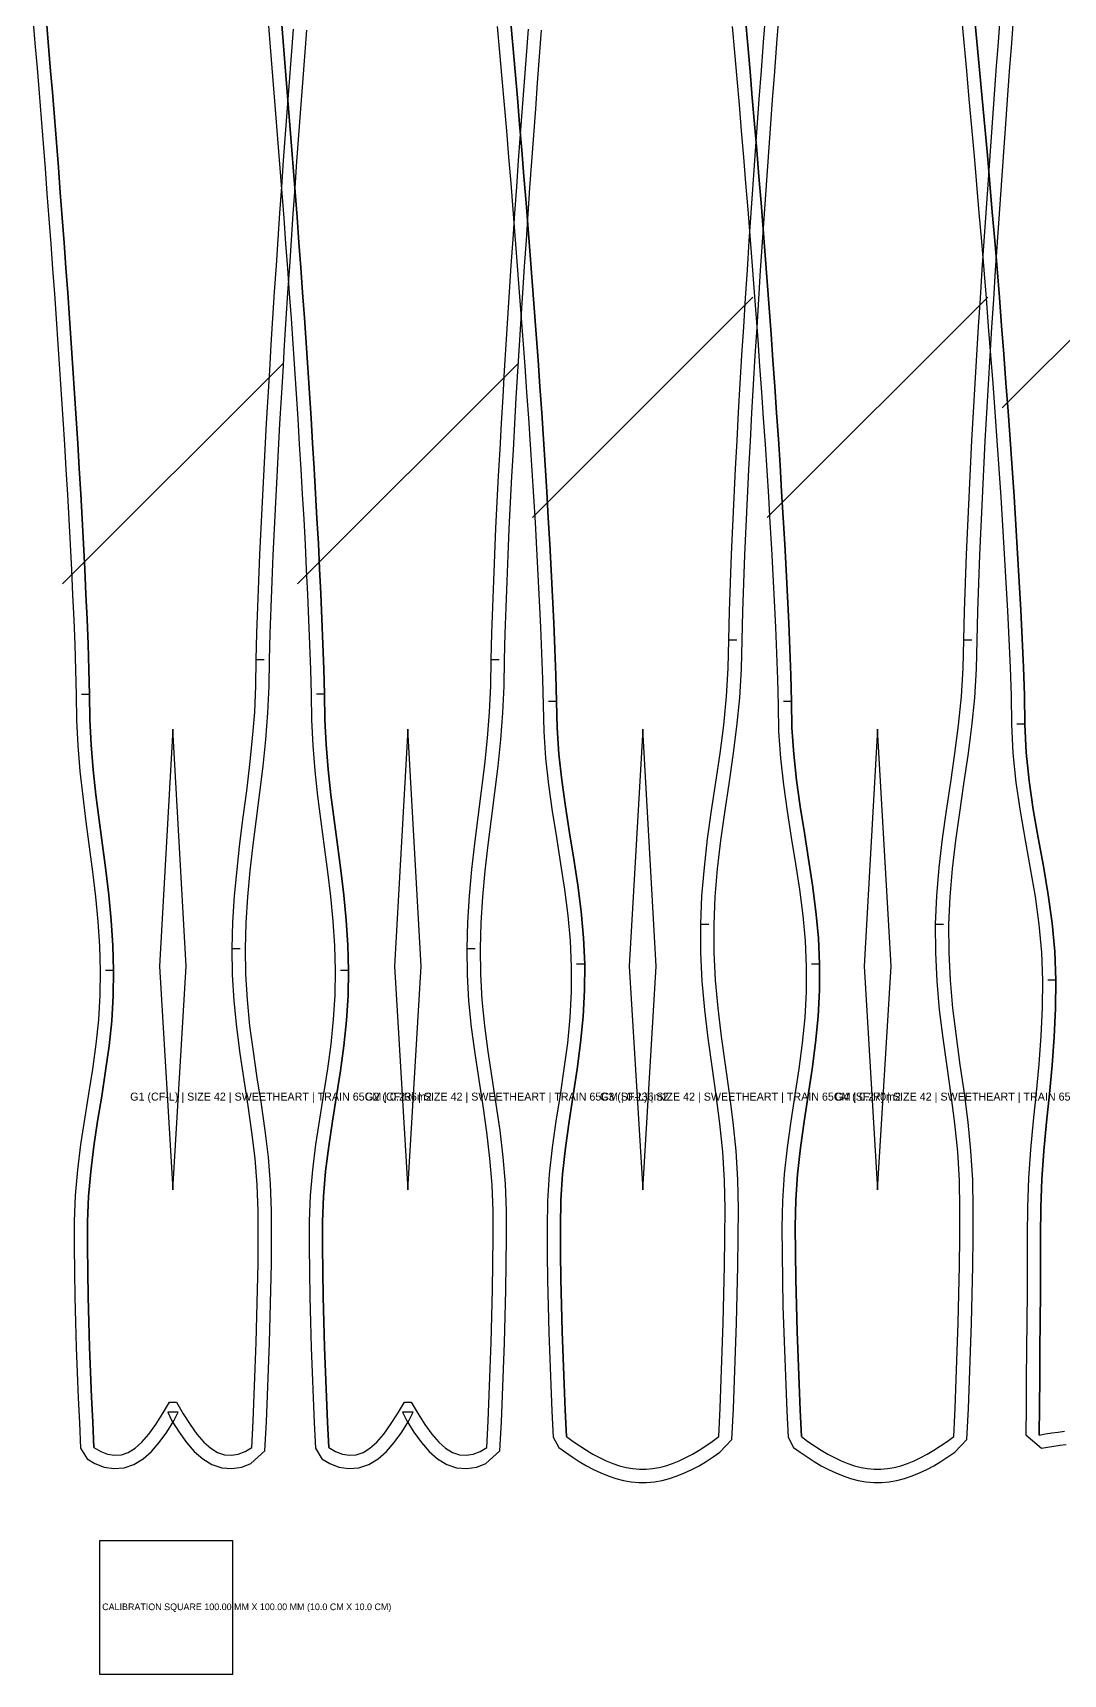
# Model space of a CAD drawing. Header units: millimetres. Extents: x -48 to 1545, y 40 to 2296.
# Drawn here: x -10 to 762, y 40 to 1271 of the extents above; entities that cross this region are included whole.
import ezdxf

# ---------------------------------------------------------------- set-up
doc = ezdxf.new("R2010")
doc.units = ezdxf.units.MM
for name, color, linetype in [('1_BOUNDARY', 7, 'Continuous'), ('2_SEW', 3, 'Continuous'), ('3_SEAM_EDGE', 5, 'Continuous'), ('4_INTERNAL_DART', 6, 'Continuous'), ('6_TEXT', 2, 'Continuous'), ('7_GRAINLINE', 1, 'Continuous'), ('8_NOTCH', 4, 'Continuous'), ('CALIBRATION_100MM', 1, 'Continuous')]:
    doc.layers.add(name, color=color, linetype=linetype)

msp = doc.modelspace()

# ---------------------------------------------------------------- linework, layer by layer
at = {"layer": '1_BOUNDARY'}
for points in [[(-9.949, 1281.634), (-8.378, 1262.829), (-6.827, 1244.024), (-5.294, 1225.219), (-3.782, 1206.414), (-2.291, 1187.61), (-0.821, 1168.806), (0.627, 1150.003), (2.052, 1131.2), (3.453, 1112.397), (4.83, 1093.595), (6.182, 1074.793), (7.507, 1055.992), (8.804, 1037.192), (10.072, 1018.393), (11.31, 999.593), (12.516, 980.796), (13.687, 962), (14.823, 943.203), (15.918, 924.41), (16.972, 905.618), (17.98, 886.828), (18.936, 868.042), (19.835, 849.26), (20.667, 830.484), (21.418, 811.717), (22.062, 792.976), (22.536, 774.257), (22.823, 755.322), (23.766, 736.171), (25.341, 717.06), (27.416, 698.026), (29.821, 679.084), (32.36, 660.246), (34.829, 641.511), (37.034, 622.874), (38.804, 604.323), (40.002, 585.837), (40.538, 567.407), (40.314, 549.042), (39.19, 530.685), (37.263, 512.246), (34.709, 493.688), (31.767, 474.989), (28.719, 456.141), (25.862, 437.144), (23.483, 418.016), (21.823, 398.783), (21.055, 379.538), (21.051, 360.474), (21.236, 341.57), (21.568, 322.68), (22.037, 303.796), (22.627, 284.922), (23.317, 266.059), (24.088, 247.208), (24.912, 228.371), (25.762, 209.549), (30.643, 201.404), (30.643, 201.404), (36.51, 197.955), (43.402, 195.319), (50.759, 194.112), (58.407, 194.709), (65.839, 197.242), (72.693, 201.465), (78.966, 207.053), (84.819, 213.789), (90.401, 221.501), (95.812, 230.003), (98.925, 236.423), (91.075, 236.423), (94.188, 230.003), (99.599, 221.501), (105.181, 213.789), (111.034, 207.053), (117.307, 201.465), (124.161, 197.242), (131.593, 194.709), (139.241, 194.112), (146.598, 195.319), (153.49, 197.955), (163.917, 207.449), (165.089, 229.266), (165.913, 248.976), (166.683, 268.699), (167.374, 288.435), (167.963, 308.181), (168.432, 327.936), (168.764, 347.698), (168.949, 367.473), (168.945, 387.399), (168.179, 407.5), (166.522, 427.59), (164.146, 447.58), (161.292, 467.443), (158.244, 487.165), (155.3, 506.742), (152.743, 526.186), (150.813, 545.516), (149.687, 564.768), (149.462, 584.027), (149.999, 603.348), (151.199, 622.723), (152.971, 642.16), (155.177, 661.68), (157.648, 681.292), (160.187, 701.005), (162.59, 720.814), (164.663, 740.714), (166.236, 760.687), (167.177, 780.698), (167.464, 800.502), (167.938, 820.1), (168.583, 839.719), (169.334, 859.361), (170.166, 879.014), (171.065, 898.673), (172.022, 918.335), (173.029, 938), (174.083, 957.667), (175.179, 977.337), (176.315, 997.008), (177.486, 1016.68), (178.692, 1036.353), (179.93, 1056.026), (181.198, 1075.702), (182.495, 1095.377), (183.82, 1115.053), (185.172, 1134.73), (186.549, 1154.407), (187.95, 1174.085), (189.375, 1193.763), (190.824, 1213.442), (192.294, 1233.121), (193.785, 1252.8), (195.297, 1272.479)], [(166.051, 1281.966), (167.622, 1263.155), (169.173, 1244.344), (170.706, 1225.533), (172.218, 1206.723), (173.709, 1187.913), (175.179, 1169.104), (176.627, 1150.294), (178.052, 1131.486), (179.453, 1112.676), (180.83, 1093.868), (182.182, 1075.061), (183.507, 1056.255), (184.804, 1037.449), (186.072, 1018.643), (187.31, 999.839), (188.516, 981.035), (189.687, 962.233), (190.823, 943.431), (191.918, 924.631), (192.972, 905.833), (193.98, 887.038), (194.936, 868.246), (195.835, 849.458), (196.667, 830.676), (197.418, 811.904), (198.062, 793.157), (198.536, 774.431), (198.823, 755.491), (199.766, 736.334), (201.34, 717.217), (203.416, 698.177), (205.821, 679.231), (208.36, 660.386), (210.829, 641.646), (213.034, 623.003), (214.804, 604.445), (216.002, 585.953), (216.538, 567.517), (216.314, 549.147), (215.19, 530.784), (213.263, 512.339), (210.709, 493.775), (207.767, 475.071), (204.719, 456.216), (201.862, 437.214), (199.483, 418.08), (197.823, 398.841), (197.055, 379.59), (197.051, 360.521), (197.236, 341.611), (197.568, 322.715), (198.037, 303.826), (198.627, 284.945), (199.317, 266.076), (200.088, 247.219), (200.912, 228.377), (201.762, 209.549), (206.643, 201.404), (206.643, 201.404), (212.51, 197.955), (219.402, 195.319), (226.759, 194.112), (234.407, 194.709), (241.839, 197.242), (248.693, 201.465), (254.966, 207.053), (260.819, 213.789), (266.401, 221.501), (271.812, 230.003), (274.925, 236.423), (267.075, 236.423), (270.188, 230.003), (275.599, 221.501), (281.181, 213.789), (287.034, 207.053), (293.307, 201.465), (300.161, 197.242), (307.593, 194.709), (315.241, 194.112), (322.598, 195.319), (329.49, 197.955), (339.917, 207.449), (341.089, 229.266), (341.913, 248.976), (342.683, 268.699), (343.374, 288.435), (343.963, 308.181), (344.432, 327.936), (344.764, 347.698), (344.949, 367.473), (344.945, 387.399), (344.179, 407.5), (342.522, 427.59), (340.146, 447.58), (337.292, 467.443), (334.244, 487.165), (331.3, 506.742), (328.743, 526.186), (326.813, 545.516), (325.687, 564.768), (325.462, 584.027), (325.999, 603.348), (327.199, 622.723), (328.971, 642.16), (331.177, 661.68), (333.648, 681.292), (336.187, 701.005), (338.59, 720.814), (340.663, 740.714), (342.236, 760.687), (343.177, 780.698), (343.464, 800.502), (343.938, 820.1), (344.583, 839.719), (345.334, 859.361), (346.166, 879.014), (347.065, 898.673), (348.022, 918.335), (349.029, 938), (350.083, 957.667), (351.179, 977.337), (352.315, 997.008), (353.486, 1016.68), (354.692, 1036.353), (355.93, 1056.026), (357.198, 1075.702), (358.495, 1095.377), (359.82, 1115.053), (361.172, 1134.73), (362.549, 1154.407), (363.95, 1174.085), (365.375, 1193.763), (366.824, 1213.442), (368.294, 1233.121), (369.785, 1252.8), (371.297, 1272.479)], [(338.029, 1275.271), (339.761, 1255.688), (341.472, 1236.106), (343.16, 1216.525), (344.825, 1196.944), (346.466, 1177.363), (348.082, 1157.783), (349.672, 1138.203), (351.236, 1118.623), (352.773, 1099.044), (354.281, 1079.466), (355.759, 1059.888), (357.206, 1040.311), (358.62, 1020.735), (360, 1001.16), (361.345, 981.585), (362.65, 962.012), (363.915, 942.44), (365.136, 922.871), (366.308, 903.303), (367.43, 883.738), (368.493, 864.176), (369.491, 844.618), (370.413, 825.068), (371.242, 805.529), (371.948, 786.02), (372.447, 766.501), (372.875, 746.698), (374.229, 726.671), (376.397, 706.722), (379.172, 686.887), (382.293, 667.186), (385.472, 647.625), (388.421, 628.202), (390.877, 608.905), (392.628, 589.71), (393.521, 570.583), (393.477, 551.488), (392.462, 532.372), (390.574, 513.171), (388.012, 493.841), (385.049, 474.355), (382.008, 454.705), (379.231, 434.895), (377.034, 414.946), (375.673, 394.898), (375.299, 374.938), (375.41, 355.182), (375.687, 335.507), (376.118, 315.839), (376.689, 296.181), (377.378, 276.533), (378.159, 256.9), (379.003, 237.283), (379.878, 217.682), (384.037, 210.004), (384.037, 210.004), (389.095, 206.374), (394.272, 202.83), (399.509, 199.461), (404.813, 196.309), (410.19, 193.417), (415.647, 190.827), (421.187, 188.58), (426.813, 186.719), (432.515, 185.283), (438.28, 184.303), (444.089, 183.806), (449.911, 183.806), (455.72, 184.303), (461.485, 185.283), (467.187, 186.719), (472.813, 188.58), (478.353, 190.827), (483.81, 193.417), (489.187, 196.309), (494.491, 199.461), (499.728, 202.83), (504.905, 206.374), (513.868, 215.844), (514.999, 239.062), (515.843, 260.42), (516.623, 281.793), (517.312, 303.178), (517.882, 324.574), (518.314, 345.979), (518.59, 367.39), (518.701, 388.876), (518.328, 410.549), (516.972, 432.303), (514.781, 453.966), (512.009, 475.502), (508.969, 496.891), (506.004, 518.127), (503.436, 539.222), (501.543, 560.197), (500.524, 581.094), (500.479, 601.972), (501.376, 622.88), (503.132, 643.85), (505.594, 664.913), (508.546, 686.092), (511.726, 707.398), (514.844, 728.835), (517.614, 750.393), (519.777, 772.057), (521.127, 793.791), (521.554, 815.32), (522.053, 836.589), (522.759, 857.847), (523.589, 879.133), (524.511, 900.43), (525.509, 921.733), (526.573, 943.04), (527.695, 964.35), (528.867, 985.663), (530.088, 1006.978), (531.353, 1028.294), (532.659, 1049.611), (534.004, 1070.93), (535.384, 1092.25), (536.799, 1113.57), (538.246, 1134.892), (539.724, 1156.213), (541.232, 1177.536), (542.769, 1198.859), (544.333, 1220.182), (545.923, 1241.506), (547.539, 1262.83), (549.18, 1284.155)], [(514.029, 1275.271), (515.761, 1255.688), (517.472, 1236.106), (519.16, 1216.525), (520.825, 1196.944), (522.466, 1177.363), (524.082, 1157.783), (525.672, 1138.203), (527.236, 1118.623), (528.773, 1099.044), (530.281, 1079.466), (531.759, 1059.888), (533.206, 1040.311), (534.62, 1020.735), (536, 1001.16), (537.345, 981.585), (538.65, 962.012), (539.915, 942.44), (541.136, 922.871), (542.308, 903.303), (543.43, 883.738), (544.493, 864.176), (545.491, 844.618), (546.413, 825.068), (547.242, 805.529), (547.948, 786.02), (548.447, 766.501), (548.875, 746.698), (550.229, 726.671), (552.397, 706.722), (555.172, 686.887), (558.293, 667.186), (561.472, 647.625), (564.421, 628.202), (566.877, 608.905), (568.628, 589.71), (569.521, 570.583), (569.477, 551.488), (568.462, 532.372), (566.574, 513.171), (564.012, 493.841), (561.049, 474.355), (558.008, 454.705), (555.231, 434.895), (553.034, 414.946), (551.673, 394.898), (551.299, 374.938), (551.41, 355.182), (551.687, 335.507), (552.118, 315.839), (552.689, 296.181), (553.378, 276.533), (554.159, 256.9), (555.003, 237.283), (555.878, 217.682), (560.037, 210.004), (560.037, 210.004), (565.095, 206.374), (570.272, 202.83), (575.509, 199.461), (580.813, 196.309), (586.19, 193.417), (591.647, 190.827), (597.187, 188.58), (602.813, 186.719), (608.515, 185.283), (614.28, 184.303), (620.089, 183.806), (625.911, 183.806), (631.72, 184.303), (637.485, 185.283), (643.187, 186.719), (648.813, 188.58), (654.353, 190.827), (659.81, 193.417), (665.187, 196.309), (670.491, 199.461), (675.728, 202.83), (680.905, 206.374), (689.868, 215.844), (690.999, 239.062), (691.843, 260.42), (692.623, 281.793), (693.312, 303.178), (693.882, 324.574), (694.314, 345.979), (694.59, 367.39), (694.701, 388.876), (694.328, 410.549), (692.972, 432.303), (690.781, 453.966), (688.009, 475.502), (684.969, 496.891), (682.004, 518.127), (679.436, 539.222), (677.543, 560.197), (676.524, 581.094), (676.479, 601.972), (677.376, 622.88), (679.132, 643.85), (681.594, 664.913), (684.546, 686.092), (687.726, 707.398), (690.844, 728.835), (693.614, 750.393), (695.777, 772.057), (697.127, 793.791), (697.554, 815.32), (698.053, 836.589), (698.759, 857.847), (699.589, 879.133), (700.511, 900.43), (701.509, 921.733), (702.573, 943.04), (703.695, 964.35), (704.867, 985.663), (706.088, 1006.978), (707.353, 1028.294), (708.659, 1049.611), (710.004, 1070.93), (711.384, 1092.25), (712.799, 1113.57), (714.246, 1134.892), (715.724, 1156.213), (717.232, 1177.536), (718.769, 1198.859), (720.333, 1220.182), (721.923, 1241.506), (723.539, 1262.83), (725.18, 1284.155)], [(685.499, 1284.697), (687.509, 1263.382), (689.491, 1242.066), (691.446, 1220.751), (693.373, 1199.437), (695.271, 1178.124), (697.136, 1156.81), (698.972, 1135.497), (700.774, 1114.185), (702.542, 1092.873), (704.274, 1071.561), (705.969, 1050.251), (707.624, 1028.942), (709.239, 1007.633), (710.81, 986.326), (712.336, 965.021), (713.811, 943.716), (715.233, 922.414), (716.598, 901.116), (717.899, 879.819), (719.128, 858.526), (720.276, 837.239), (721.33, 815.961), (722.265, 794.699), (723.034, 773.493), (723.451, 752.12), (724.44, 730.388), (726.634, 708.57), (729.772, 686.891), (733.489, 665.386), (737.363, 644.07), (740.966, 622.942), (743.906, 601.983), (745.875, 581.159), (746.669, 560.369), (746.389, 539.474), (745.371, 518.462), (743.75, 497.363), (741.74, 476.15), (739.607, 454.806), (737.643, 433.334), (736.116, 411.752), (735.242, 390.108), (735.081, 368.588), (735.037, 347.245), (734.947, 325.939), (734.812, 304.63), (734.64, 283.317), (734.439, 262.001), (734.218, 240.681), (733.985, 219.355), (745.689, 209.392), (745.689, 209.392), (750.398, 210.208), (755.03, 210.937), (759.662, 211.592), (764.293, 212.176)]]:
    msp.add_lwpolyline(points, dxfattribs=at)
at = {"layer": '2_SEW'}
for points in [[(0.016, 1282.472), (1.588, 1263.656), (3.14, 1244.841), (4.673, 1226.026), (6.186, 1207.21), (7.678, 1188.395), (9.149, 1169.58), (10.598, 1150.765), (12.024, 1131.949), (13.426, 1113.134), (14.804, 1094.319), (16.157, 1075.503), (17.483, 1056.688), (18.781, 1037.873), (20.05, 1019.058), (21.289, 1000.242), (22.496, 981.427), (23.668, 962.612), (24.805, 943.796), (25.902, 924.981), (26.957, 906.166), (27.966, 887.35), (28.924, 868.535), (29.824, 849.72), (30.658, 830.905), (31.411, 812.089), (32.058, 793.274), (32.534, 774.459), (32.818, 755.643), (33.744, 736.828), (35.295, 718.013), (37.347, 699.198), (39.736, 680.382), (42.272, 661.567), (44.752, 642.752), (46.977, 623.936), (48.772, 605.121), (49.991, 586.306), (50.538, 567.491), (50.307, 548.675), (49.156, 529.86), (47.191, 511.045), (44.602, 492.229), (41.642, 473.414), (38.599, 454.599), (35.769, 435.783), (33.428, 416.968), (31.803, 398.153), (31.053, 379.338), (31.051, 360.522), (31.235, 341.707), (31.566, 322.892), (32.033, 304.076), (32.621, 285.261), (33.31, 266.446), (34.079, 247.631), (34.902, 228.815), (35.752, 210), (35.752, 210), (35.752, 210), (40.904, 206.938), (46.056, 204.96), (51.208, 204.102), (56.36, 204.497), (61.512, 206.257), (66.664, 209.443), (71.816, 214.044), (76.968, 219.982), (82.12, 227.106), (87.272, 235.205), (92.424, 244.021), (97.576, 244.021), (102.728, 235.205), (107.88, 227.106), (113.032, 219.982), (118.184, 214.044), (123.336, 209.443), (128.488, 206.257), (133.64, 204.497), (138.792, 204.102), (143.944, 204.96), (149.096, 206.938), (154.248, 210), (155.098, 229.69), (155.921, 249.38), (156.69, 269.069), (157.379, 288.759), (157.967, 308.449), (158.434, 328.139), (158.765, 347.829), (158.949, 367.519), (158.947, 387.208), (158.197, 406.898), (156.572, 426.588), (154.231, 446.278), (151.401, 465.968), (148.358, 485.658), (145.398, 505.347), (142.809, 525.037), (140.844, 544.727), (139.693, 564.417), (139.462, 584.107), (140.009, 603.796), (141.228, 623.486), (143.023, 643.176), (145.248, 662.866), (147.728, 682.556), (150.264, 702.246), (152.653, 721.935), (154.705, 741.625), (156.256, 761.315), (157.182, 781.005), (157.466, 800.695), (157.942, 820.385), (158.589, 840.074), (159.342, 859.764), (160.176, 879.454), (161.076, 899.144), (162.034, 918.834), (163.043, 938.523), (164.098, 958.213), (165.195, 977.903), (166.332, 997.593), (167.504, 1017.283), (168.711, 1036.973), (169.95, 1056.662), (171.219, 1076.352), (172.517, 1096.042), (173.843, 1115.732), (175.196, 1135.422), (176.574, 1155.111), (177.976, 1174.801), (179.402, 1194.491), (180.851, 1214.181), (182.322, 1233.871), (183.814, 1253.561), (185.327, 1273.25)], [(176.016, 1282.8041), (177.588, 1263.9831), (179.14, 1245.1621), (180.673, 1226.3411), (182.186, 1207.5201), (183.678, 1188.699), (185.149, 1169.878), (186.598, 1151.057), (188.024, 1132.236), (189.426, 1113.414), (190.804, 1094.5929), (192.157, 1075.7719), (193.483, 1056.9509), (194.781, 1038.1299), (196.05, 1019.3089), (197.289, 1000.4878), (198.496, 981.6668), (199.668, 962.8458), (200.805, 944.0238), (201.902, 925.2028), (202.957, 906.3817), (203.966, 887.5607), (204.924, 868.7397), (205.824, 849.9187), (206.658, 831.0977), (207.411, 812.2766), (208.058, 793.4556), (208.534, 774.6336), (208.818, 755.8126), (209.744, 736.9916), (211.295, 718.1705), (213.347, 699.3495), (215.736, 680.5285), (218.272, 661.7075), (220.752, 642.8865), (222.977, 624.0654), (224.772, 605.2434), (225.991, 586.4224), (226.538, 567.6014), (226.307, 548.7804), (225.156, 529.9593), (223.191, 511.1383), (220.602, 492.3173), (217.642, 473.4963), (214.599, 454.6743), (211.769, 435.8532), (209.428, 417.0322), (207.803, 398.2112), (207.053, 379.3902), (207.051, 360.5692), (207.235, 341.7481), (207.566, 322.9271), (208.033, 304.1061), (208.621, 285.2841), (209.31, 266.4631), (210.079, 247.642), (210.902, 228.821), (211.752, 210), (211.752, 210), (211.752, 210), (216.904, 206.938), (222.056, 204.96), (227.208, 204.102), (232.36, 204.497), (237.512, 206.257), (242.664, 209.443), (247.816, 214.044), (252.968, 219.982), (258.12, 227.106), (263.272, 235.205), (268.424, 244.021), (273.576, 244.021), (278.728, 235.205), (283.88, 227.106), (289.032, 219.982), (294.184, 214.044), (299.336, 209.443), (304.488, 206.257), (309.64, 204.497), (314.792, 204.102), (319.944, 204.96), (325.096, 206.938), (330.248, 210), (331.098, 229.69), (331.921, 249.38), (332.69, 269.069), (333.379, 288.759), (333.967, 308.449), (334.434, 328.139), (334.765, 347.829), (334.949, 367.519), (334.947, 387.208), (334.197, 406.898), (332.572, 426.588), (330.231, 446.278), (327.401, 465.968), (324.358, 485.658), (321.398, 505.347), (318.809, 525.037), (316.844, 544.727), (315.693, 564.417), (315.462, 584.107), (316.009, 603.796), (317.228, 623.486), (319.023, 643.176), (321.248, 662.866), (323.728, 682.556), (326.264, 702.246), (328.653, 721.935), (330.705, 741.625), (332.256, 761.315), (333.182, 781.005), (333.466, 800.695), (333.942, 820.385), (334.589, 840.074), (335.342, 859.764), (336.176, 879.454), (337.076, 899.144), (338.034, 918.834), (339.043, 938.523), (340.098, 958.213), (341.195, 977.903), (342.332, 997.593), (343.504, 1017.283), (344.711, 1036.973), (345.95, 1056.662), (347.219, 1076.352), (348.517, 1096.042), (349.843, 1115.732), (351.196, 1135.422), (352.574, 1155.111), (353.976, 1174.801), (355.402, 1194.491), (356.851, 1214.181), (358.322, 1233.871), (359.814, 1253.561), (361.327, 1273.25)], [(347.99, 1280.8444), (349.723, 1261.1637), (351.435, 1241.4839), (353.124, 1221.8041), (354.79, 1202.1243), (356.432, 1182.4445), (358.049, 1162.7647), (359.64, 1143.0849), (361.205, 1123.4041), (362.743, 1103.7244), (364.252, 1084.0447), (365.731, 1064.3649), (367.179, 1044.685), (368.595, 1025.0052), (369.976, 1005.3254), (371.322, 985.6446), (372.629, 965.9648), (373.895, 946.285), (375.117, 926.6053), (376.291, 906.9255), (377.414, 887.2457), (378.479, 867.5659), (379.479, 847.8851), (380.403, 828.2054), (381.234, 808.5256), (381.943, 788.8458), (382.444, 769.1661), (382.865, 749.4863), (384.19, 729.8065), (386.321, 710.1256), (389.063, 690.4458), (392.167, 670.766), (395.351, 651.0862), (398.325, 631.4064), (400.818, 611.7267), (402.604, 592.047), (403.519, 572.3672), (403.473, 552.6864), (402.433, 533.0066), (400.508, 513.3268), (397.912, 493.647), (394.933, 473.9672), (391.901, 454.2875), (389.154, 434.6077), (386.995, 414.9269), (385.664, 395.2471), (385.299, 375.5672), (385.41, 355.8874), (385.685, 336.2077), (386.115, 316.5279), (386.684, 296.8482), (387.371, 277.1674), (388.15, 257.4876), (388.993, 237.8078), (389.868, 218.128), (389.868, 218.128), (389.868, 218.128), (394.836, 214.562), (399.804, 211.161), (404.772, 207.964), (409.74, 205.011), (414.708, 202.338), (419.676, 199.979), (424.644, 197.964), (429.612, 196.319), (434.58, 195.067), (439.548, 194.222), (444.516, 193.797), (449.484, 193.797), (454.452, 194.222), (459.42, 195.067), (464.388, 196.319), (469.356, 197.964), (474.324, 199.979), (479.292, 202.338), (484.26, 205.011), (489.228, 207.964), (494.196, 211.161), (499.164, 214.562), (504.132, 218.128), (505.007, 239.464), (505.85, 260.8), (506.629, 282.136), (507.316, 303.472), (507.885, 324.808), (508.315, 346.144), (508.59, 367.48), (508.701, 388.816), (508.336, 410.152), (507.005, 431.488), (504.846, 452.824), (502.099, 474.16), (499.067, 495.496), (496.088, 516.832), (493.492, 538.168), (491.567, 559.504), (490.527, 580.84), (490.481, 602.176), (491.396, 623.512), (493.182, 644.848), (495.675, 666.184), (498.649, 687.52), (501.833, 708.856), (504.937, 730.192), (507.679, 751.528), (509.81, 772.864), (511.135, 794.2), (511.556, 815.536), (512.057, 836.872), (512.766, 858.208), (513.597, 879.544), (514.521, 900.88), (515.521, 922.216), (516.586, 943.552), (517.709, 964.888), (518.883, 986.224), (520.105, 1007.56), (521.371, 1028.896), (522.678, 1050.232), (524.024, 1071.568), (525.405, 1092.904), (526.821, 1114.24), (528.269, 1135.576), (529.748, 1156.912), (531.257, 1178.248), (532.795, 1199.584), (534.36, 1220.92), (535.951, 1242.256), (537.568, 1263.592), (539.21, 1284.928)], [(523.99, 1280.8444), (525.723, 1261.1637), (527.435, 1241.4839), (529.124, 1221.8041), (530.79, 1202.1243), (532.432, 1182.4445), (534.049, 1162.7647), (535.64, 1143.0849), (537.205, 1123.4041), (538.743, 1103.7244), (540.252, 1084.0447), (541.731, 1064.3649), (543.179, 1044.685), (544.595, 1025.0052), (545.976, 1005.3254), (547.322, 985.6446), (548.629, 965.9648), (549.895, 946.285), (551.117, 926.6053), (552.291, 906.9255), (553.414, 887.2457), (554.479, 867.5659), (555.479, 847.8851), (556.403, 828.2054), (557.234, 808.5256), (557.943, 788.8458), (558.444, 769.1661), (558.865, 749.4863), (560.19, 729.8065), (562.321, 710.1256), (565.063, 690.4458), (568.167, 670.766), (571.351, 651.0862), (574.325, 631.4064), (576.818, 611.7267), (578.604, 592.047), (579.519, 572.3672), (579.473, 552.6864), (578.433, 533.0066), (576.508, 513.3268), (573.912, 493.647), (570.933, 473.9672), (567.901, 454.2875), (565.154, 434.6077), (562.995, 414.9269), (561.664, 395.2471), (561.299, 375.5672), (561.41, 355.8874), (561.685, 336.2077), (562.115, 316.5279), (562.684, 296.8482), (563.371, 277.1674), (564.15, 257.4876), (564.993, 237.8078), (565.868, 218.128), (565.868, 218.128), (565.868, 218.128), (570.836, 214.562), (575.804, 211.161), (580.772, 207.964), (585.74, 205.011), (590.708, 202.338), (595.676, 199.979), (600.644, 197.964), (605.612, 196.319), (610.58, 195.067), (615.548, 194.222), (620.516, 193.797), (625.484, 193.797), (630.452, 194.222), (635.42, 195.067), (640.388, 196.319), (645.356, 197.964), (650.324, 199.979), (655.292, 202.338), (660.26, 205.011), (665.228, 207.964), (670.196, 211.161), (675.164, 214.562), (680.132, 218.128), (681.007, 239.464), (681.85, 260.8), (682.629, 282.136), (683.316, 303.472), (683.885, 324.808), (684.315, 346.144), (684.59, 367.48), (684.701, 388.816), (684.336, 410.152), (683.005, 431.488), (680.846, 452.824), (678.099, 474.16), (675.067, 495.496), (672.088, 516.832), (669.492, 538.168), (667.567, 559.504), (666.527, 580.84), (666.481, 602.176), (667.396, 623.512), (669.182, 644.848), (671.675, 666.184), (674.649, 687.52), (677.833, 708.856), (680.937, 730.192), (683.679, 751.528), (685.81, 772.864), (687.135, 794.2), (687.556, 815.536), (688.057, 836.872), (688.766, 858.208), (689.597, 879.544), (690.521, 900.88), (691.521, 922.216), (692.586, 943.552), (693.709, 964.888), (694.883, 986.224), (696.105, 1007.56), (697.371, 1028.896), (698.678, 1050.232), (700.024, 1071.568), (701.405, 1092.904), (702.821, 1114.24), (704.269, 1135.576), (705.748, 1156.912), (707.257, 1178.248), (708.795, 1199.584), (710.36, 1220.92), (711.951, 1242.256), (713.568, 1263.592), (715.21, 1284.928)], [(695.454, 1285.3849), (697.465, 1264.0621), (699.449, 1242.7392), (701.405, 1221.4163), (703.333, 1200.0945), (705.232, 1178.7716), (707.099, 1157.4488), (708.936, 1136.1259), (710.739, 1114.8031), (712.508, 1093.4802), (714.242, 1072.1574), (715.938, 1050.8345), (717.595, 1029.5116), (719.211, 1008.1888), (720.784, 986.8659), (722.311, 965.5431), (723.788, 944.2202), (725.212, 922.8974), (726.578, 901.5755), (727.881, 880.2526), (729.112, 858.9298), (730.263, 837.6069), (731.319, 816.2841), (732.257, 794.9612), (733.03, 773.6384), (733.446, 752.3155), (734.413, 730.9927), (736.56, 709.6698), (739.648, 688.3469), (743.335, 667.0241), (747.211, 645.7011), (750.847, 624.3793), (753.838, 603.0564), (755.853, 581.7336), (756.668, 560.4107), (756.384, 539.0878), (755.351, 517.765), (753.713, 496.4421), (751.693, 475.1193), (749.562, 453.7964), (747.61, 432.4736), (746.101, 411.1507), (745.239, 389.8279), (745.081, 368.505), (745.037, 347.1831), (744.947, 325.8603), (744.812, 304.5374), (744.64, 283.2146), (744.439, 261.8917), (744.217, 240.5689), (743.984, 219.246), (743.984, 219.246), (743.984, 219.246), (748.768, 220.074), (753.552, 220.827), (758.336, 221.504), (763.12, 222.107)]]:
    msp.add_lwpolyline(points, dxfattribs=at)
at = {"layer": '3_SEAM_EDGE'}
for points in [[(35.752, 210), (34.902, 228.815), (34.079, 247.631), (33.31, 266.446), (32.621, 285.261), (32.033, 304.076), (31.566, 322.892), (31.235, 341.707), (31.051, 360.522), (31.053, 379.338), (31.803, 398.153), (33.428, 416.968), (35.769, 435.783), (38.599, 454.599), (41.642, 473.414), (44.602, 492.229), (47.191, 511.045), (49.156, 529.86), (50.307, 548.675), (50.538, 567.491), (49.991, 586.306), (48.772, 605.121), (46.977, 623.936), (44.752, 642.752), (42.272, 661.567), (39.736, 680.382), (37.347, 699.198), (35.295, 718.013), (33.744, 736.828), (32.818, 755.643), (32.534, 774.459), (32.058, 793.274), (31.411, 812.089), (30.658, 830.905), (29.824, 849.72), (28.924, 868.535), (27.966, 887.35), (26.957, 906.166), (25.902, 924.981), (24.805, 943.796), (23.668, 962.612), (22.496, 981.427), (21.289, 1000.242), (20.05, 1019.058), (18.781, 1037.873), (17.483, 1056.688), (16.157, 1075.503), (14.804, 1094.319), (13.426, 1113.134), (12.024, 1131.949), (10.598, 1150.765), (9.149, 1169.58), (7.678, 1188.395), (6.186, 1207.21), (4.673, 1226.026), (3.14, 1244.841), (1.588, 1263.656), (0.016, 1282.472)], [(211.752, 210), (210.902, 228.821), (210.079, 247.642), (209.31, 266.4631), (208.621, 285.2841), (208.033, 304.1061), (207.566, 322.9271), (207.235, 341.7481), (207.051, 360.5692), (207.053, 379.3902), (207.803, 398.2112), (209.428, 417.0322), (211.769, 435.8532), (214.599, 454.6743), (217.642, 473.4963), (220.602, 492.3173), (223.191, 511.1383), (225.156, 529.9593), (226.307, 548.7804), (226.538, 567.6014), (225.991, 586.4224), (224.772, 605.2434), (222.977, 624.0654), (220.752, 642.8865), (218.272, 661.7075), (215.736, 680.5285), (213.347, 699.3495), (211.295, 718.1705), (209.744, 736.9916), (208.818, 755.8126), (208.534, 774.6336), (208.058, 793.4556), (207.411, 812.2766), (206.658, 831.0977), (205.824, 849.9187), (204.924, 868.7397), (203.966, 887.5607), (202.957, 906.3817), (201.902, 925.2028), (200.805, 944.0238), (199.668, 962.8458), (198.496, 981.6668), (197.289, 1000.4878), (196.05, 1019.3089), (194.781, 1038.1299), (193.483, 1056.9509), (192.157, 1075.7719), (190.804, 1094.5929), (189.426, 1113.414), (188.024, 1132.236), (186.598, 1151.057), (185.149, 1169.878), (183.678, 1188.699), (182.186, 1207.5201), (180.673, 1226.3411), (179.14, 1245.1621), (177.588, 1263.9831), (176.016, 1282.8041)], [(389.868, 218.128), (388.993, 237.8078), (388.15, 257.4876), (387.371, 277.1674), (386.684, 296.8482), (386.115, 316.5279), (385.685, 336.2077), (385.41, 355.8874), (385.299, 375.5672), (385.664, 395.2471), (386.995, 414.9269), (389.154, 434.6077), (391.901, 454.2875), (394.933, 473.9672), (397.912, 493.647), (400.508, 513.3268), (402.433, 533.0066), (403.473, 552.6864), (403.519, 572.3672), (402.604, 592.047), (400.818, 611.7267), (398.325, 631.4064), (395.351, 651.0862), (392.167, 670.766), (389.063, 690.4458), (386.321, 710.1256), (384.19, 729.8065), (382.865, 749.4863), (382.444, 769.1661), (381.943, 788.8458), (381.234, 808.5256), (380.403, 828.2054), (379.479, 847.8851), (378.479, 867.5659), (377.414, 887.2457), (376.291, 906.9255), (375.117, 926.6053), (373.895, 946.285), (372.629, 965.9648), (371.322, 985.6446), (369.976, 1005.3254), (368.595, 1025.0052), (367.179, 1044.685), (365.731, 1064.3649), (364.252, 1084.0447), (362.743, 1103.7244), (361.205, 1123.4041), (359.64, 1143.0849), (358.049, 1162.7647), (356.432, 1182.4445), (354.79, 1202.1243), (353.124, 1221.8041), (351.435, 1241.4839), (349.723, 1261.1637), (347.99, 1280.8444)], [(504.132, 218.128), (505.007, 239.464), (505.85, 260.8), (506.629, 282.136), (507.316, 303.472), (507.885, 324.808), (508.315, 346.144), (508.59, 367.48), (508.701, 388.816), (508.336, 410.152), (507.005, 431.488), (504.846, 452.824), (502.099, 474.16), (499.067, 495.496), (496.088, 516.832), (493.492, 538.168), (491.567, 559.504), (490.527, 580.84), (490.481, 602.176), (491.396, 623.512), (493.182, 644.848), (495.675, 666.184), (498.649, 687.52), (501.833, 708.856), (504.937, 730.192), (507.679, 751.528), (509.81, 772.864), (511.135, 794.2), (511.556, 815.536), (512.057, 836.872), (512.766, 858.208), (513.597, 879.544), (514.521, 900.88), (515.521, 922.216), (516.586, 943.552), (517.709, 964.888), (518.883, 986.224), (520.105, 1007.56), (521.371, 1028.896), (522.678, 1050.232), (524.024, 1071.568), (525.405, 1092.904), (526.821, 1114.24), (528.269, 1135.576), (529.748, 1156.912), (531.257, 1178.248), (532.795, 1199.584), (534.36, 1220.92), (535.951, 1242.256), (537.568, 1263.592), (539.21, 1284.928)], [(565.868, 218.128), (564.993, 237.8078), (564.15, 257.4876), (563.371, 277.1674), (562.684, 296.8482), (562.115, 316.5279), (561.685, 336.2077), (561.41, 355.8874), (561.299, 375.5672), (561.664, 395.2471), (562.995, 414.9269), (565.154, 434.6077), (567.901, 454.2875), (570.933, 473.9672), (573.912, 493.647), (576.508, 513.3268), (578.433, 533.0066), (579.473, 552.6864), (579.519, 572.3672), (578.604, 592.047), (576.818, 611.7267), (574.325, 631.4064), (571.351, 651.0862), (568.167, 670.766), (565.063, 690.4458), (562.321, 710.1256), (560.19, 729.8065), (558.865, 749.4863), (558.444, 769.1661), (557.943, 788.8458), (557.234, 808.5256), (556.403, 828.2054), (555.479, 847.8851), (554.479, 867.5659), (553.414, 887.2457), (552.291, 906.9255), (551.117, 926.6053), (549.895, 946.285), (548.629, 965.9648), (547.322, 985.6446), (545.976, 1005.3254), (544.595, 1025.0052), (543.179, 1044.685), (541.731, 1064.3649), (540.252, 1084.0447), (538.743, 1103.7244), (537.205, 1123.4041), (535.64, 1143.0849), (534.049, 1162.7647), (532.432, 1182.4445), (530.79, 1202.1243), (529.124, 1221.8041), (527.435, 1241.4839), (525.723, 1261.1637), (523.99, 1280.8444)], [(680.132, 218.128), (681.007, 239.464), (681.85, 260.8), (682.629, 282.136), (683.316, 303.472), (683.885, 324.808), (684.315, 346.144), (684.59, 367.48), (684.701, 388.816), (684.336, 410.152), (683.005, 431.488), (680.846, 452.824), (678.099, 474.16), (675.067, 495.496), (672.088, 516.832), (669.492, 538.168), (667.567, 559.504), (666.527, 580.84), (666.481, 602.176), (667.396, 623.512), (669.182, 644.848), (671.675, 666.184), (674.649, 687.52), (677.833, 708.856), (680.937, 730.192), (683.679, 751.528), (685.81, 772.864), (687.135, 794.2), (687.556, 815.536), (688.057, 836.872), (688.766, 858.208), (689.597, 879.544), (690.521, 900.88), (691.521, 922.216), (692.586, 943.552), (693.709, 964.888), (694.883, 986.224), (696.105, 1007.56), (697.371, 1028.896), (698.678, 1050.232), (700.024, 1071.568), (701.405, 1092.904), (702.821, 1114.24), (704.269, 1135.576), (705.748, 1156.912), (707.257, 1178.248), (708.795, 1199.584), (710.36, 1220.92), (711.951, 1242.256), (713.568, 1263.592), (715.21, 1284.928)], [(743.984, 219.246), (744.217, 240.5689), (744.439, 261.8917), (744.64, 283.2146), (744.812, 304.5374), (744.947, 325.8603), (745.037, 347.1831), (745.081, 368.505), (745.239, 389.8279), (746.101, 411.1507), (747.61, 432.4736), (749.562, 453.7964), (751.693, 475.1193), (753.713, 496.4421), (755.351, 517.765), (756.384, 539.0878), (756.668, 560.4107), (755.853, 581.7336), (753.838, 603.0564), (750.847, 624.3793), (747.211, 645.7011), (743.335, 667.0241), (739.648, 688.3469), (736.56, 709.6698), (734.413, 730.9927), (733.446, 752.3155), (733.03, 773.6384), (732.257, 794.9612), (731.319, 816.2841), (730.263, 837.6069), (729.112, 858.9298), (727.881, 880.2526), (726.578, 901.5755), (725.212, 922.8974), (723.788, 944.2202), (722.311, 965.5431), (720.784, 986.8659), (719.211, 1008.1888), (717.595, 1029.5116), (715.938, 1050.8345), (714.242, 1072.1574), (712.508, 1093.4802), (710.739, 1114.8031), (708.936, 1136.1259), (707.099, 1157.4488), (705.232, 1178.7716), (703.333, 1200.0945), (701.405, 1221.4163), (699.449, 1242.7392), (697.465, 1264.0621), (695.454, 1285.3849)], [(154.248, 210), (155.098, 229.69), (155.921, 249.38), (156.69, 269.069), (157.379, 288.759), (157.967, 308.449), (158.434, 328.139), (158.765, 347.829), (158.949, 367.519), (158.947, 387.208), (158.197, 406.898), (156.572, 426.588), (154.231, 446.278), (151.401, 465.968), (148.358, 485.658), (145.398, 505.347), (142.809, 525.037), (140.844, 544.727), (139.693, 564.417), (139.462, 584.107), (140.009, 603.796), (141.228, 623.486), (143.023, 643.176), (145.248, 662.866), (147.728, 682.556), (150.264, 702.246), (152.653, 721.935), (154.705, 741.625), (156.256, 761.315), (157.182, 781.005), (157.466, 800.695), (157.942, 820.385), (158.589, 840.074), (159.342, 859.764), (160.176, 879.454), (161.076, 899.144), (162.034, 918.834), (163.043, 938.523), (164.098, 958.213), (165.195, 977.903), (166.332, 997.593), (167.504, 1017.283), (168.711, 1036.973), (169.95, 1056.662), (171.219, 1076.352), (172.517, 1096.042), (173.843, 1115.732), (175.196, 1135.422), (176.574, 1155.111), (177.976, 1174.801), (179.402, 1194.491), (180.851, 1214.181), (182.322, 1233.871), (183.814, 1253.561), (185.327, 1273.25)], [(330.248, 210), (331.098, 229.69), (331.921, 249.38), (332.69, 269.069), (333.379, 288.759), (333.967, 308.449), (334.434, 328.139), (334.765, 347.829), (334.949, 367.519), (334.947, 387.208), (334.197, 406.898), (332.572, 426.588), (330.231, 446.278), (327.401, 465.968), (324.358, 485.658), (321.398, 505.347), (318.809, 525.037), (316.844, 544.727), (315.693, 564.417), (315.462, 584.107), (316.009, 603.796), (317.228, 623.486), (319.023, 643.176), (321.248, 662.866), (323.728, 682.556), (326.264, 702.246), (328.653, 721.935), (330.705, 741.625), (332.256, 761.315), (333.182, 781.005), (333.466, 800.695), (333.942, 820.385), (334.589, 840.074), (335.342, 859.764), (336.176, 879.454), (337.076, 899.144), (338.034, 918.834), (339.043, 938.523), (340.098, 958.213), (341.195, 977.903), (342.332, 997.593), (343.504, 1017.283), (344.711, 1036.973), (345.95, 1056.662), (347.219, 1076.352), (348.517, 1096.042), (349.843, 1115.732), (351.196, 1135.422), (352.574, 1155.111), (353.976, 1174.801), (355.402, 1194.491), (356.851, 1214.181), (358.322, 1233.871), (359.814, 1253.561), (361.327, 1273.25)]]:
    msp.add_lwpolyline(points, dxfattribs=at)
at = {"layer": '4_INTERNAL_DART'}
for points in [[(95, 403.04), (105.05, 570.68), (95, 748.48), (84.95, 570.68), (95, 403.04)], [(271, 403.04), (281.05, 570.68), (271, 748.48), (260.95, 570.68), (271, 403.04)], [(447, 403.04), (457.05, 570.68), (447, 748.48), (436.95, 570.68), (447, 403.04)], [(623, 403.04), (633.05, 570.68), (623, 748.48), (612.95, 570.68), (623, 403.04)]]:
    msp.add_lwpolyline(points, close=True, dxfattribs=at)
at = {"layer": '7_GRAINLINE'}
for p, q in [((716.38, 989.36), (881.62, 1154.59)), ((364.38, 907.18), (529.62, 1072.42)), ((540.38, 907.18), (705.62, 1072.42)), ((12.38, 857.44), (177.62, 1022.67)), ((188.38, 857.44), (353.62, 1022.67))]:
    msp.add_line(p, q, dxfattribs=at)
at = {"layer": '8_NOTCH'}
for p, q in [((511.556, 815.536), (517.556, 815.536)), ((687.556, 815.536), (693.556, 815.536)), ((157.466, 800.695), (163.466, 800.695)), ((333.466, 800.695), (339.466, 800.695)), ((32.534, 774.459), (26.534, 774.459)), ((208.534, 774.6336), (202.534, 774.6336)), ((382.444, 769.1661), (376.444, 769.1661)), ((558.444, 769.1661), (552.444, 769.1661)), ((733.446, 752.3155), (727.446, 752.3155)), ((490.481, 602.176), (496.481, 602.176)), ((666.481, 602.176), (672.481, 602.176)), ((139.462, 584.107), (145.462, 584.107)), ((315.462, 584.107), (321.462, 584.107)), ((50.538, 567.491), (44.538, 567.491)), ((226.538, 567.6014), (220.538, 567.6014)), ((403.519, 572.3672), (397.519, 572.3672)), ((579.519, 572.3672), (573.519, 572.3672)), ((756.668, 560.4107), (750.668, 560.4107))]:
    msp.add_line(p, q, dxfattribs=at)
at = {"layer": 'CALIBRATION_100MM'}
msp.add_lwpolyline([(40, 40), (140, 40), (140, 140), (40, 140), (40, 40)], close=True, dxfattribs=at)

# ---------------------------------------------------------------- texts
at = {"layer": '6_TEXT'}
for s, height, p in [('G1 (CF-L) | SIZE 42 | SWEETHEART | TRAIN 65CM | 0.236m2', 6, (63, 470)), ('G2 (CF-R) | SIZE 42 | SWEETHEART | TRAIN 65CM | 0.236m2', 6, (239, 470)), ('G3 (SF-L) | SIZE 42 | SWEETHEART | TRAIN 65CM | 0.270m2', 6, (415, 470)), ('G4 (SF-R) | SIZE 42 | SWEETHEART | TRAIN 65CM | 0.270m2', 6, (591, 470)), ('CALIBRATION SQUARE 100.00 MM X 100.00 MM (10.0 CM X 10.0 CM)', 5, (42, 88))]:
    msp.add_text(s, height=height, dxfattribs=at).set_placement(p)

doc.saveas('drawing.dxf')
